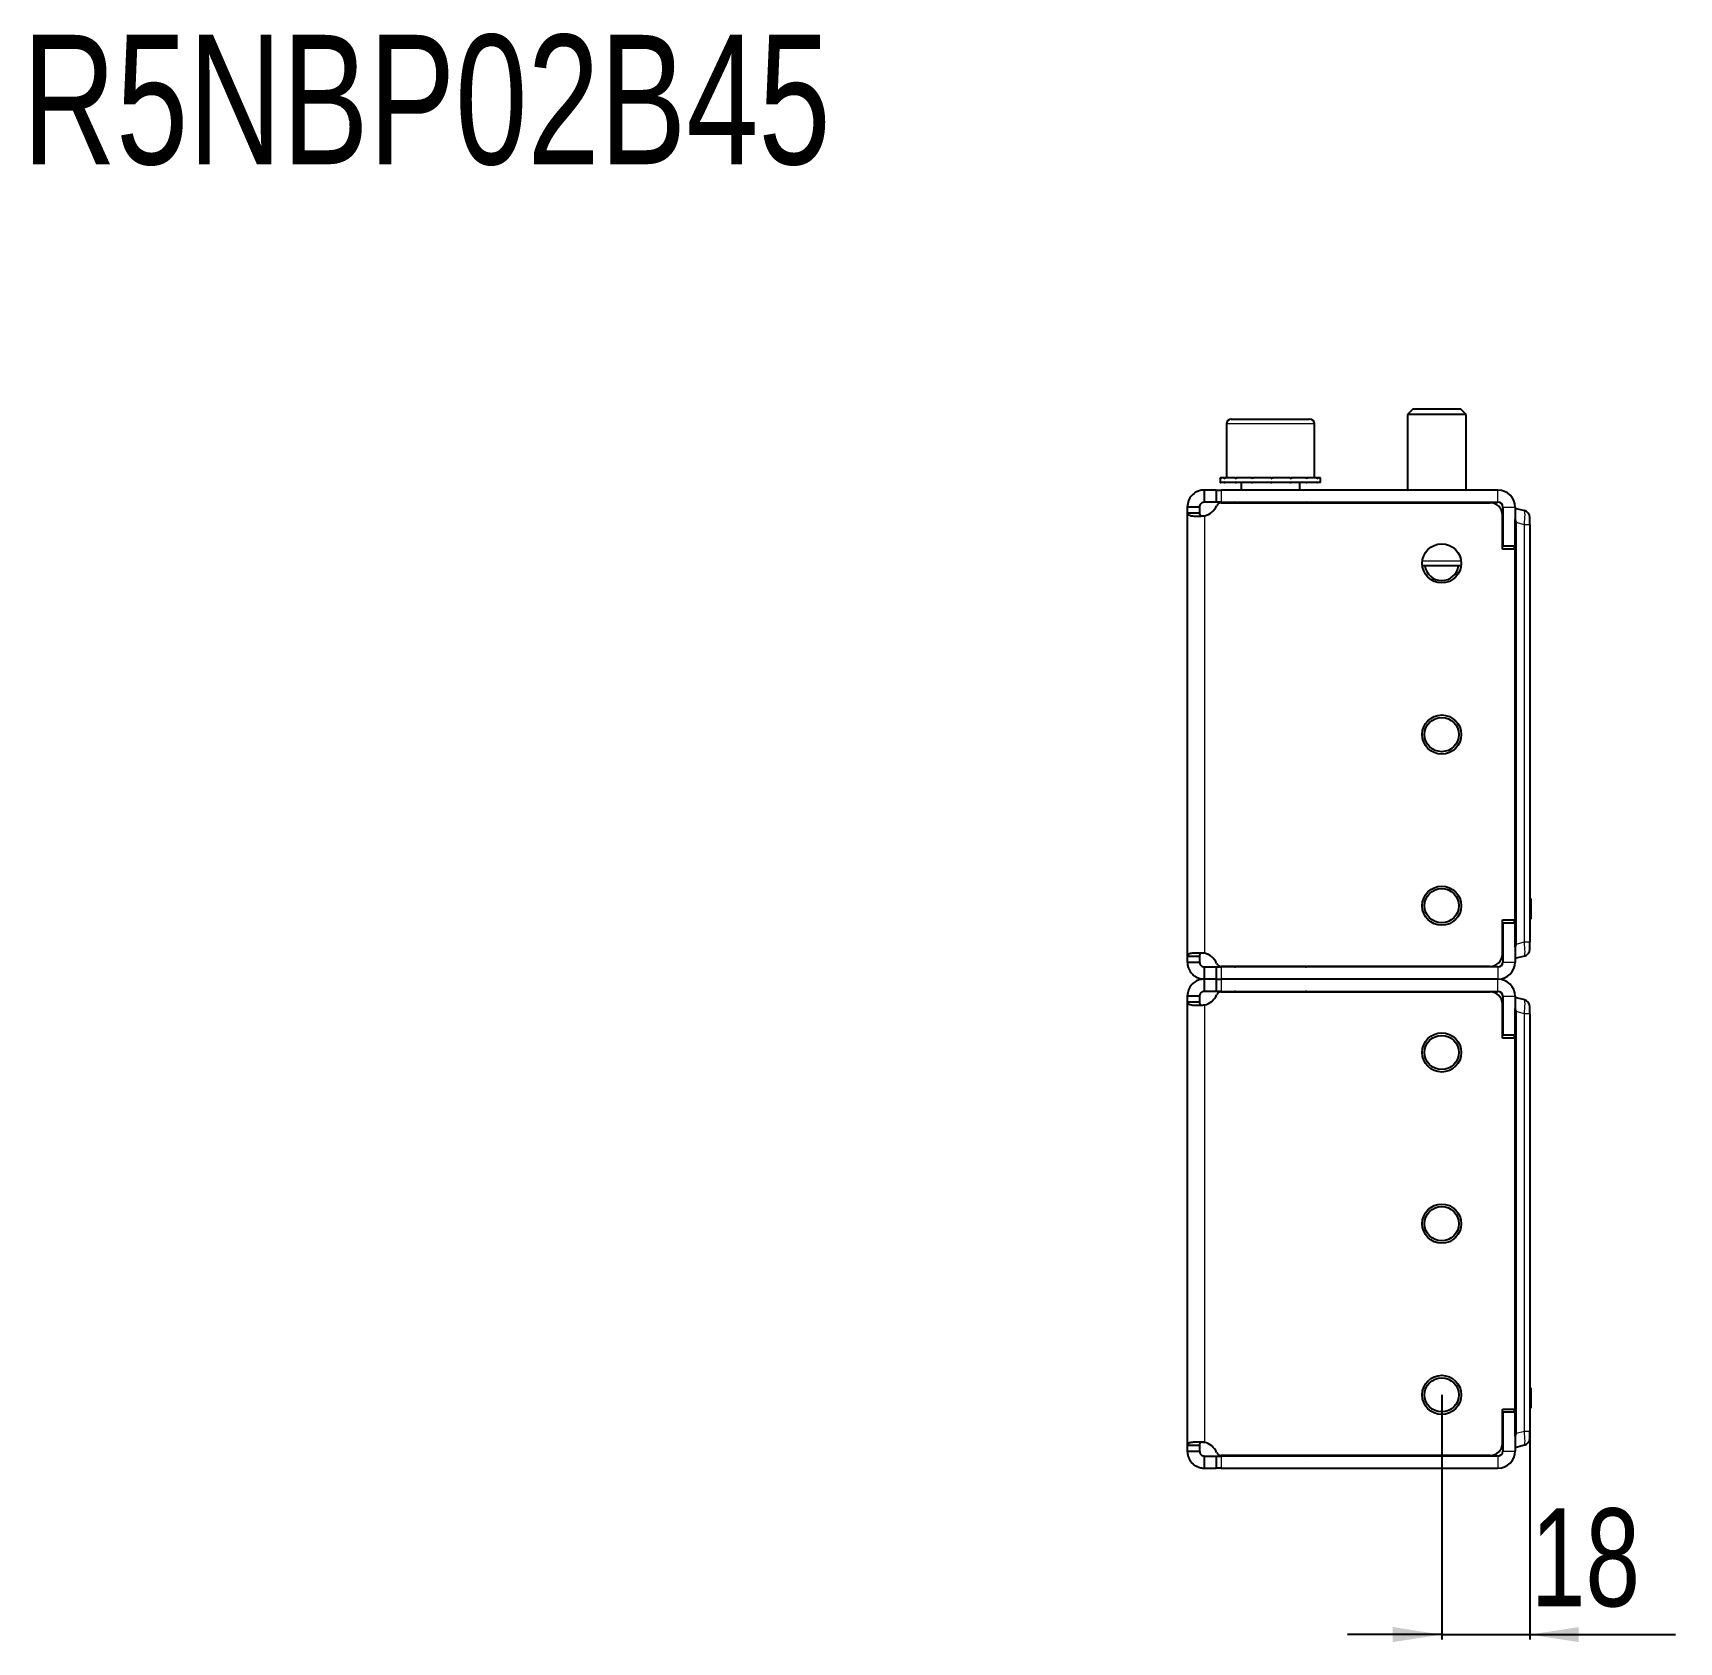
# Model space of a CAD drawing. Header units: millimetres. Extents: x 0 to 1524, y -257 to 583.
# Drawn here: x 727.5 to 1064, y 253.8 to 582.8 of the extents above; entities that cross this region are included whole.
import ezdxf

# ---------------------------------------------------------------- set-up
doc = ezdxf.new("R2010")
doc.units = ezdxf.units.MM
doc.layers.add('FORMAT', color=7, linetype='Continuous')
doc.styles.add('SLDTEXTSTYLE0', font='TXT', dxfattribs={"width": 0.75})
doc.dimstyles.new('SLDDIMSTYLE1', dxfattribs={"dimtxt": 20, "dimasz": 10, "dimexe": 0, "dimexo": 0.0625, "dimgap": 5, "dimtad": 2, "dimdec": 1, "dimrnd": 1e-09, "dimzin": 12, "dimdsep": 46, "dimtxsty": 'SLDTEXTSTYLE0', "dimsah": 1, "dimcen": 0.09, "dimadec": 0, "dimazin": 3, "dimtfac": 1, "dimtmove": 0, "dimatfit": 0, "dimfxl": 0, "dimfrac": 2, "dimtolj": 1, "dimtzin": 12, "dimarcsym": 0})

# ---------------------------------------------------------------- blocks, each defined once
blk = doc.blocks.new('_D_4')
at = {"layer": 'FORMAT'}
for p, q in [((1015.46, 304.38), (1015.46, 254.38)), ((1033.46, 299.63), (1033.46, 254.38)), ((1015.46, 255.38), (996.23, 255.38)), ((1015.46, 255.38), (1033.46, 255.38)), ((1033.46, 255.38), (1063.24, 255.38))]:
    blk.add_line(p, q, dxfattribs=at)
for points in [[(1015.46, 255.38), (1005.46, 256.92), (1005.46, 253.85)], [(1033.46, 255.38), (1043.46, 253.85), (1043.46, 256.92)]]:
    blk.add_solid(points, dxfattribs=at)
at = {"layer": 'FORMAT', "insert": (1033.68, 281.17), "char_height": 20, "attachment_point": 1, "style": 'SLDTEXTSTYLE0'}
blk.add_mtext('18', dxfattribs=at)

msp = doc.modelspace()

# ---------------------------------------------------------------- linework, layer by layer
at = {"color": 7, "linetype": 'Continuous', "lineweight": 25}
for p, q in [((1009.54, 505.89), (1008.46, 504.82)), ((1008.46, 504.82), (1008.46, 489.39)), ((1020.46, 504.82), (1008.46, 504.82)), ((1019.39, 505.89), (1009.54, 505.89)), ((1020.46, 504.82), (1019.39, 505.89)), ((1020.46, 489.39), (1020.46, 504.82)), ((971.46, 502.89), (971.46, 491.89)), ((972.46, 503.89), (988.46, 503.89)), ((989.46, 491.89), (989.46, 502.89)), ((970.21, 491.89), (970.21, 490.89)), ((970.21, 491.89), (970.22, 491.89)), ((970.22, 491.89), (970.22, 491.64)), ((971.01, 491.89), (970.22, 491.89)), ((971.01, 491.89), (971.11, 491.89)), ((971.11, 491.89), (971.11, 491.64)), ((973.25, 491.89), (971.11, 491.89)), ((973.25, 491.89), (973.43, 491.89)), ((973.43, 491.89), (973.43, 491.64)), ((976.59, 491.89), (973.43, 491.89)), ((976.59, 491.89), (976.82, 491.89)), ((976.82, 491.89), (976.82, 491.64)), ((980.51, 491.89), (976.82, 491.89)), ((980.51, 491.89), (980.6, 491.89)), ((980.73, 491.89), (980.76, 491.89)), ((980.76, 491.89), (980.76, 491.64)), ((984.43, 491.89), (980.76, 491.89)), ((984.43, 491.89), (984.66, 491.89)), ((984.66, 491.89), (984.66, 491.64)), ((987.75, 491.89), (984.66, 491.89)), ((987.75, 491.89), (987.92, 491.89)), ((987.92, 491.89), (987.92, 491.64)), ((989.95, 491.89), (987.92, 491.89)), ((989.95, 491.89), (990.04, 491.89)), ((990.04, 491.89), (990.04, 491.64)), ((990.71, 491.89), (990.04, 491.89)), ((990.71, 490.89), (990.71, 491.89)), ((966.96, 486.89), (966.96, 489.39)), ((969.37, 489.39), (966.96, 489.39)), ((969.36, 489.39), (969.36, 486.89)), ((969.36, 489.39), (970.36, 489.39)), ((970.21, 490.89), (970.22, 490.89)), ((970.22, 490.89), (970.22, 491.14)), ((971.01, 490.89), (970.22, 490.89)), ((1026.96, 489.39), (970.36, 489.39)), ((971.01, 490.89), (971.11, 490.89)), ((971.11, 490.89), (971.11, 491.14)), ((973.25, 490.89), (971.11, 490.89)), ((973.25, 490.89), (973.43, 490.89)), ((973.43, 490.89), (973.43, 491.14)), ((976.59, 490.89), (973.43, 490.89)), ((974.46, 490.89), (974.46, 489.39)), ((976.59, 490.89), (976.82, 490.89)), ((976.82, 490.89), (976.82, 491.14)), ((980.51, 490.89), (976.82, 490.89)), ((980.51, 490.89), (980.69, 490.89)), ((980.69, 490.89), (980.76, 490.89)), ((980.76, 490.89), (980.76, 491.14)), ((984.43, 490.89), (980.76, 490.89)), ((984.43, 490.89), (984.66, 490.89)), ((984.66, 490.89), (984.66, 491.14)), ((987.75, 490.89), (984.66, 490.89)), ((986.46, 489.39), (986.46, 490.89)), ((987.75, 490.89), (987.92, 490.89)), ((987.92, 490.89), (987.92, 491.14)), ((989.95, 490.89), (987.92, 490.89)), ((989.95, 490.89), (990.04, 490.89)), ((990.04, 490.89), (990.04, 491.14)), ((990.71, 490.89), (990.04, 490.89)), ((965.96, 485.89), (963.46, 485.89)), ((963.46, 485.89), (963.46, 484.67)), ((963.46, 484.67), (963.46, 394.11)), ((965.96, 484.67), (963.46, 484.67)), ((965.96, 485.89), (965.96, 484.67)), ((969.37, 486.89), (966.96, 486.89)), ((970.36, 486.89), (969.36, 486.89)), ((970.36, 486.89), (1026.96, 486.89)), ((970.39, 486.79), (1025.36, 486.79)), ((1004.21, 486.89), (1004.21, 486.79)), ((1004.5, 486.89), (1004.5, 486.79)), ((1006.19, 486.89), (1006.19, 486.79)), ((1009.14, 486.89), (1009.14, 486.79)), ((1012.9, 486.89), (1012.9, 486.79)), ((1016.89, 486.89), (1016.89, 486.79)), ((1020.52, 486.89), (1020.52, 486.79)), ((1023.22, 486.89), (1023.22, 486.79)), ((1024.59, 486.89), (1024.59, 486.79)), ((1024.71, 486.79), (1024.71, 486.89)), ((1027.96, 485.89), (1027.96, 477.94)), ((1030.46, 485.89), (1030.46, 477.94)), ((1030.46, 485.64), (1030.66, 485.64)), ((1030.66, 485.64), (1032.35, 485.19)), ((1027.86, 477.29), (1027.86, 484.29)), ((1030.46, 395.92), (1030.46, 483.37)), ((1030.66, 396.54), (1030.66, 482.74)), ((1033.46, 482.29), (1033.46, 483.74)), ((1033.46, 482.29), (1033.46, 407.84)), ((1027.86, 478.87), (1027.96, 478.66)), ((1030.46, 477.94), (1027.96, 477.94)), ((1030.46, 477.29), (1027.86, 477.29)), ((1030.46, 477.29), (1030.46, 401.49)), ((1019.43, 473.89), (1011.49, 473.89)), ((1033.46, 407.84), (1033.46, 399.64)), ((1033.66, 405.9), (1033.46, 405.9)), ((1033.66, 405.86), (1033.46, 405.86)), ((1033.66, 405.84), (1033.46, 405.84)), ((1033.66, 405.4), (1033.66, 402.08)), ((1027.86, 401.49), (1030.46, 401.49)), ((1027.86, 394.49), (1027.86, 401.49)), ((1027.86, 400.41), (1027.96, 400.63)), ((1027.96, 400.84), (1027.96, 392.89)), ((1030.46, 400.84), (1027.96, 400.84)), ((1030.46, 400.84), (1030.46, 392.89)), ((1033.66, 401.64), (1033.46, 401.64)), ((1033.66, 401.59), (1033.46, 401.59)), ((1033.46, 399.64), (1033.46, 396.99)), ((1033.46, 395.54), (1033.46, 396.99)), ((963.46, 394.11), (965.96, 394.11)), ((963.46, 394.11), (963.46, 392.89)), ((965.96, 394.11), (965.96, 392.89)), ((1030.66, 393.64), (1030.46, 393.64)), ((1032.35, 394.09), (1030.66, 393.64)), ((963.46, 392.89), (965.96, 392.89)), ((966.96, 389.39), (966.96, 391.89)), ((966.96, 391.89), (969.37, 391.89)), ((969.36, 391.89), (969.36, 389.39)), ((969.36, 391.89), (970.36, 391.89)), ((1026.96, 391.89), (970.36, 391.89)), ((1025.36, 391.99), (970.39, 391.99)), ((966.96, 386.89), (966.96, 389.39)), ((969.37, 389.39), (966.96, 389.39)), ((969.36, 389.39), (969.36, 386.89)), ((969.36, 389.39), (970.36, 389.39)), ((1026.96, 389.39), (970.36, 389.39)), ((965.96, 385.89), (963.46, 385.89)), ((963.46, 385.89), (963.46, 384.67)), ((963.46, 384.67), (963.46, 294.11)), ((965.96, 384.67), (963.46, 384.67)), ((965.96, 385.89), (965.96, 384.67)), ((969.37, 386.89), (966.96, 386.89)), ((970.36, 386.89), (969.36, 386.89)), ((970.36, 386.89), (1026.96, 386.89)), ((970.39, 386.79), (1025.36, 386.79)), ((1027.86, 377.29), (1027.86, 384.29)), ((1027.96, 385.89), (1027.96, 377.94)), ((1030.46, 385.89), (1030.46, 377.94)), ((1030.46, 385.64), (1030.66, 385.64)), ((1030.66, 385.64), (1032.35, 385.19)), ((1033.46, 382.29), (1033.46, 383.74)), ((1030.46, 295.92), (1030.46, 383.37)), ((1030.66, 296.54), (1030.66, 382.74)), ((1033.46, 382.29), (1033.46, 307.84)), ((1027.86, 378.87), (1027.96, 378.66)), ((1030.46, 377.29), (1027.86, 377.29)), ((1030.46, 377.94), (1027.96, 377.94)), ((1030.46, 377.29), (1030.46, 301.49)), ((1033.46, 307.84), (1033.46, 299.64)), ((1033.66, 305.9), (1033.46, 305.9)), ((1033.66, 305.86), (1033.46, 305.86)), ((1033.66, 305.84), (1033.46, 305.84)), ((1033.66, 305.4), (1033.66, 302.08)), ((1027.86, 301.49), (1030.46, 301.49)), ((1027.86, 294.49), (1027.86, 301.49)), ((1027.86, 300.41), (1027.96, 300.63)), ((1027.96, 300.84), (1027.96, 292.89)), ((1030.46, 300.84), (1027.96, 300.84)), ((1030.46, 300.84), (1030.46, 292.89)), ((1033.66, 301.64), (1033.46, 301.64)), ((1033.66, 301.59), (1033.46, 301.59)), ((1033.46, 299.64), (1033.46, 296.99)), ((1033.46, 295.54), (1033.46, 296.99)), ((963.46, 294.11), (965.96, 294.11)), ((963.46, 294.11), (963.46, 292.89)), ((963.46, 292.89), (965.96, 292.89)), ((965.96, 294.11), (965.96, 292.89)), ((1030.66, 293.64), (1030.46, 293.64)), ((1032.35, 294.09), (1030.66, 293.64)), ((966.96, 289.39), (966.96, 291.89)), ((966.96, 291.89), (969.37, 291.89)), ((966.96, 289.39), (969.37, 289.39)), ((969.36, 291.89), (969.36, 289.39)), ((969.36, 291.89), (970.36, 291.89)), ((970.36, 289.39), (969.36, 289.39)), ((1026.96, 291.89), (970.36, 291.89)), ((970.36, 289.39), (1026.96, 289.39)), ((1025.36, 291.99), (970.39, 291.99))]:
    msp.add_line(p, q, dxfattribs=at)
at = {"color": 8, "linetype": 'Continuous', "lineweight": 18}
for p, q in [((989.46, 502.89), (971.46, 502.89)), ((970.36, 489.39), (970.36, 486.89)), ((1026.96, 486.89), (1026.96, 489.39)), ((1027.96, 485.89), (1030.46, 485.89)), ((966.96, 484.12), (966.96, 394.67)), ((1032.35, 482.29), (1030.66, 482.74)), ((1032.35, 396.99), (1032.35, 482.29)), ((1033.46, 482.29), (1032.35, 482.29)), ((1030.27, 477.29), (1030.27, 477.94)), ((1011.49, 474.89), (1019.43, 474.89)), ((1033.66, 405.4), (1033.46, 405.4)), ((1030.27, 400.84), (1030.27, 401.49)), ((1033.66, 402.08), (1033.46, 402.08)), ((1030.66, 396.54), (1032.35, 396.99)), ((1032.35, 396.99), (1033.46, 396.99)), ((970.36, 391.89), (970.36, 389.39)), ((1026.96, 391.89), (1026.96, 389.39)), ((1027.96, 392.89), (1030.46, 392.89)), ((970.36, 389.39), (970.36, 386.89)), ((1026.96, 386.89), (1026.96, 389.39)), ((966.96, 384.12), (966.96, 294.67)), ((1027.96, 385.89), (1030.46, 385.89)), ((1032.35, 382.29), (1030.66, 382.74)), ((1032.35, 296.99), (1032.35, 382.29)), ((1033.46, 382.29), (1032.35, 382.29)), ((1030.27, 377.29), (1030.27, 377.94)), ((1033.66, 305.4), (1033.46, 305.4)), ((1030.27, 300.84), (1030.27, 301.49)), ((1033.66, 302.08), (1033.46, 302.08)), ((1030.66, 296.54), (1032.35, 296.99)), ((1032.35, 296.99), (1033.46, 296.99)), ((1027.96, 292.89), (1030.46, 292.89)), ((970.36, 291.89), (970.36, 289.39)), ((1026.96, 291.89), (1026.96, 289.39))]:
    msp.add_line(p, q, dxfattribs=at)
at = {"color": 7, "linetype": 'Continuous', "lineweight": 25}
for centre, radius in [((1015.46, 474.39), 4), ((1015.46, 439.39), 4), ((1015.46, 439.39), 3.5), ((1015.46, 404.39), 4), ((1015.46, 404.39), 3.5), ((1015.46, 374.39), 4), ((1015.46, 374.39), 3.5), ((1015.46, 339.39), 4), ((1015.46, 339.39), 3.5), ((1015.46, 304.39), 4), ((1015.46, 304.39), 3.5)]:
    msp.add_circle(centre, radius, dxfattribs=at)
for centre, radius, start, end in [((972.46, 502.89), 1, 90, 180), ((988.46, 502.89), 1, 0, 90), ((1026.96, 485.89), 3.5, 360, 90), ((966.24, 487.54), 3.5, 281.8948, 337.1146), ((970.39, 485.79), 1, 90, 157.1146), ((973.11, 486.54), 0.35, 45.5847, 90), ((987.81, 486.54), 0.35, 90, 134.4153), ((1025.36, 484.29), 2.5, 360, 90), ((1026.96, 485.89), 1, 360, 90), ((1031.96, 483.74), 1.5, 0, 75), ((1015.46, 474.39), 3.5, 188.2132, 351.7868), ((966.24, 391.24), 3.5, 22.8854, 78.1052), ((1025.36, 394.49), 2.5, 270, 0), ((1031.96, 395.54), 1.5, 285, 0), ((970.39, 392.99), 1, 202.8854, 270), ((973.11, 392.24), 0.35, 270, 314.4153), ((987.81, 392.24), 0.35, 225.5847, 270), ((1026.96, 392.89), 3.5, 270, 0), ((1026.96, 392.89), 1, 270, 0), ((1026.96, 385.89), 3.5, 360, 90), ((966.24, 387.54), 3.5, 281.8948, 337.1146), ((970.39, 385.79), 1, 90, 157.1146), ((973.11, 386.54), 0.35, 45.5847, 90), ((987.81, 386.54), 0.35, 90, 134.4153), ((1025.36, 384.29), 2.5, 360, 90), ((1026.96, 385.89), 1, 360, 90), ((1031.96, 383.74), 1.5, 0, 75), ((966.24, 291.24), 3.5, 22.8854, 78.1052), ((1025.36, 294.49), 2.5, 270, 0), ((1026.96, 292.89), 3.5, 270, 0), ((1026.96, 292.89), 1, 270, 0), ((1031.96, 295.54), 1.5, 285, 0), ((970.39, 292.99), 1, 202.8854, 270), ((973.11, 292.24), 0.35, 270, 314.4153), ((987.81, 292.24), 0.35, 225.5847, 270)]:
    msp.add_arc(centre, radius, start, end, dxfattribs=at)
at = {"color": 8, "linetype": 'Continuous', "lineweight": 18}
for centre, major_axis, start_param, end_param in [((1031.96, 482.19), (0.38, 3), 4.762686, 6.266445), ((1031.96, 397.1), (-0.38, 3), 3.158333, 4.662092), ((1031.96, 382.19), (0.38, 3), 4.762686, 6.266445), ((1031.96, 297.1), (-0.38, 3), 3.158333, 4.662092)]:
    msp.add_ellipse(centre, major_axis=major_axis, ratio=0.123038, start_param=start_param, end_param=end_param, dxfattribs=at)
at = {"color": 7, "linetype": 'Continuous', "lineweight": 25}
for centre, major_axis, start_param, end_param in [((1019.07, 485.64), (11.57, -3.1), 0.067037, 0.253072), ((1019.07, 393.64), (11.57, 3.1), 6.030113, 6.216148), ((1019.07, 385.64), (11.57, -3.1), 0.067037, 0.253072), ((1019.07, 293.64), (11.57, 3.1), 6.030113, 6.216148)]:
    msp.add_ellipse(centre, major_axis=major_axis, ratio=0.250563, start_param=start_param, end_param=end_param, dxfattribs=at)
for points, knots in [([(970.22, 491.64), (970.22, 491.68), (970.21, 491.75), (970.21, 491.83), (970.21, 491.87), (970.21, 491.89)], [0, 0, 0, 0, 0.499981, 0.749988, 1, 1, 1, 1]), ([(971.11, 491.64), (971.09, 491.68), (971.07, 491.75), (971.04, 491.83), (971.02, 491.87), (971.01, 491.89)], [0, 0, 0, 0, 0.4999808, 0.7499881, 1, 1, 1, 1]), ([(973.43, 491.64), (973.4, 491.68), (973.35, 491.75), (973.3, 491.83), (973.27, 491.87), (973.25, 491.89)], [0, 0, 0, 0, 0.499981, 0.749988, 1, 1, 1, 1]), ([(976.82, 491.64), (976.78, 491.68), (976.72, 491.75), (976.65, 491.83), (976.61, 491.87), (976.59, 491.89)], [0, 0, 0, 0, 0.499981, 0.749988, 1, 1, 1, 1]), ([(980.76, 491.64), (980.72, 491.68), (980.66, 491.75), (980.58, 491.83), (980.53, 491.87), (980.51, 491.89)], [0, 0, 0, 0, 0.499981, 0.749988, 1, 1, 1, 1]), ([(980.76, 491.64), (980.75, 491.71), (980.73, 491.84), (980.7, 491.88), (980.69, 491.89)], [0, 0, 0, 0, 0.5617942, 1, 1, 1, 1]), ([(984.66, 491.64), (984.62, 491.68), (984.57, 491.75), (984.49, 491.83), (984.45, 491.87), (984.43, 491.89)], [0, 0, 0, 0, 0.499981, 0.749988, 1, 1, 1, 1]), ([(987.92, 491.64), (987.89, 491.68), (987.85, 491.75), (987.79, 491.83), (987.76, 491.87), (987.75, 491.89)], [0, 0, 0, 0, 0.499981, 0.749988, 1, 1, 1, 1]), ([(990.04, 491.64), (990.03, 491.68), (990.01, 491.75), (989.97, 491.83), (989.96, 491.87), (989.95, 491.89)], [0, 0, 0, 0, 0.499981, 0.749988, 1, 1, 1, 1]), ([(966.96, 489.39), (966.67, 489.37), (966.12, 489.33), (965.21, 488.98), (964.33, 488.31), (963.61, 487.2), (963.51, 486.34), (963.46, 485.89)], [0, 0, 0, 0, 0.16069, 0.301312, 0.521951, 0.753573, 1, 1, 1, 1]), ([(970.21, 490.89), (970.21, 490.91), (970.21, 490.95), (970.21, 491.04), (970.22, 491.1), (970.22, 491.14)], [0, 0, 0, 0, 0.2501401, 0.5002802, 1, 1, 1, 1]), ([(971.01, 490.89), (971.02, 490.91), (971.04, 490.95), (971.07, 491.04), (971.09, 491.1), (971.11, 491.14)], [0, 0, 0, 0, 0.25014, 0.50028, 1, 1, 1, 1]), ([(973.25, 490.89), (973.27, 490.91), (973.3, 490.95), (973.35, 491.04), (973.4, 491.1), (973.43, 491.14)], [0, 0, 0, 0, 0.2501401, 0.5002802, 1, 1, 1, 1]), ([(976.59, 490.89), (976.61, 490.91), (976.65, 490.95), (976.72, 491.04), (976.78, 491.1), (976.82, 491.14)], [0, 0, 0, 0, 0.25014, 0.50028, 1, 1, 1, 1]), ([(980.51, 490.89), (980.53, 490.91), (980.58, 490.95), (980.66, 491.04), (980.72, 491.1), (980.76, 491.14)], [0, 0, 0, 0, 0.25014, 0.50028, 1, 1, 1, 1]), ([(980.76, 491.14), (980.75, 491.07), (980.73, 490.94), (980.7, 490.91), (980.69, 490.89)], [0, 0, 0, 0, 0.561794, 1, 1, 1, 1]), ([(984.43, 490.89), (984.45, 490.91), (984.49, 490.95), (984.57, 491.04), (984.62, 491.1), (984.66, 491.14)], [0, 0, 0, 0, 0.25014, 0.50028, 1, 1, 1, 1]), ([(987.75, 490.89), (987.76, 490.91), (987.79, 490.95), (987.85, 491.04), (987.89, 491.1), (987.92, 491.14)], [0, 0, 0, 0, 0.25014, 0.50028, 1, 1, 1, 1]), ([(989.95, 490.89), (989.96, 490.91), (989.97, 490.95), (990.01, 491.04), (990.03, 491.1), (990.04, 491.14)], [0, 0, 0, 0, 0.25014, 0.50028, 1, 1, 1, 1]), ([(963.46, 484.67), (963.51, 484.54), (963.6, 484.33), (964.17, 484.13), (964.77, 484.06), (965.4, 484.04), (966.15, 484.06), (966.69, 484.1), (966.96, 484.12)], [0, 0, 0, 0, 0.2541487, 0.4482127, 0.5749082, 0.7088724, 0.8504677, 1, 1, 1, 1]), ([(966.96, 486.89), (966.88, 486.89), (966.72, 486.87), (966.51, 486.79), (966.35, 486.69), (966.22, 486.57), (966.11, 486.43), (965.99, 486.19), (965.97, 486.01), (965.96, 485.89)], [0, 0, 0, 0, 0.1567865, 0.2908092, 0.4035006, 0.4972984, 0.6071328, 0.7261813, 1, 1, 1, 1]), ([(965.96, 484.67), (965.98, 484.55), (966, 484.35), (966.15, 484.14), (966.28, 484.09), (966.33, 484.08)], [0, 0, 0, 0, 0.488232, 0.819706, 1, 1, 1, 1]), ([(1004.47, 486.79), (1004.47, 486.8), (1004.46, 486.84), (1004.45, 486.87), (1004.45, 486.89)], [0, 0, 0, 0, 0.374848, 1, 1, 1, 1]), ([(1006.1, 486.79), (1006.1, 486.8), (1006.08, 486.84), (1006.06, 486.87), (1006.05, 486.89)], [0, 0, 0, 0, 0.374848, 1, 1, 1, 1]), ([(1009.01, 486.79), (1009, 486.8), (1008.97, 486.84), (1008.94, 486.87), (1008.93, 486.89)], [0, 0, 0, 0, 0.374848, 1, 1, 1, 1]), ([(1012.75, 486.79), (1012.74, 486.8), (1012.7, 486.84), (1012.67, 486.87), (1012.65, 486.89)], [0, 0, 0, 0, 0.374848, 1, 1, 1, 1]), ([(1016.75, 486.79), (1016.73, 486.8), (1016.7, 486.84), (1016.67, 486.87), (1016.65, 486.89)], [0, 0, 0, 0, 0.374848, 1, 1, 1, 1]), ([(1020.4, 486.79), (1020.39, 486.8), (1020.36, 486.84), (1020.33, 486.87), (1020.31, 486.89)], [0, 0, 0, 0, 0.374848, 1, 1, 1, 1]), ([(1023.14, 486.79), (1023.14, 486.8), (1023.12, 486.84), (1023.1, 486.87), (1023.09, 486.89)], [0, 0, 0, 0, 0.374848, 1, 1, 1, 1]), ([(1024.57, 486.79), (1024.57, 486.8), (1024.56, 486.84), (1024.55, 486.87), (1024.55, 486.89)], [0, 0, 0, 0, 0.374848, 1, 1, 1, 1]), ([(1033.66, 405.84), (1033.66, 405.83), (1033.66, 405.82), (1033.66, 405.7), (1033.66, 405.56), (1033.66, 405.45), (1033.66, 405.4)], [0, 0, 0, 0, 0.281303, 0.555629, 0.773878, 1, 1, 1, 1]), ([(1033.66, 402.08), (1033.66, 402.01), (1033.66, 401.89), (1033.66, 401.74), (1033.66, 401.65), (1033.66, 401.64), (1033.66, 401.64)], [0, 0, 0, 0, 0.285197, 0.560428, 0.777044, 1, 1, 1, 1]), ([(966.96, 394.67), (966.65, 394.68), (966.06, 394.71), (965.11, 394.72), (964.24, 394.68), (963.59, 394.47), (963.5, 394.23), (963.46, 394.11)], [0, 0, 0, 0, 0.17084, 0.319217, 0.548103, 0.767822, 1, 1, 1, 1]), ([(966.96, 394.67), (966.87, 394.68), (966.7, 394.71), (966.48, 394.72), (966.32, 394.71), (966.19, 394.66), (966.09, 394.57), (965.99, 394.4), (965.97, 394.23), (965.96, 394.11)], [0, 0, 0, 0, 0.1543587, 0.2872828, 0.4004353, 0.4965437, 0.6043139, 0.7231511, 1, 1, 1, 1]), ([(963.46, 392.89), (963.48, 392.63), (963.51, 392.14), (963.79, 391.32), (964.26, 390.61), (964.88, 390.05), (965.5, 389.69), (966.21, 389.44), (966.71, 389.41), (966.96, 389.39)], [0, 0, 0, 0, 0.144067, 0.271276, 0.474907, 0.597997, 0.726338, 0.860245, 1, 1, 1, 1]), ([(965.96, 392.89), (965.98, 392.75), (966, 392.56), (966.12, 392.34), (966.23, 392.2), (966.37, 392.08), (966.55, 391.97), (966.75, 391.9), (966.89, 391.9), (966.96, 391.89)], [0, 0, 0, 0, 0.2941026, 0.4063735, 0.4970139, 0.6118531, 0.7316911, 0.860101, 1, 1, 1, 1]), ([(966.96, 389.39), (966.67, 389.37), (966.12, 389.33), (965.21, 388.98), (964.33, 388.31), (963.61, 387.2), (963.51, 386.34), (963.46, 385.89)], [0, 0, 0, 0, 0.16069, 0.301312, 0.521951, 0.753573, 1, 1, 1, 1]), ([(963.46, 384.67), (963.51, 384.54), (963.6, 384.33), (964.17, 384.13), (964.77, 384.06), (965.4, 384.04), (966.15, 384.06), (966.69, 384.1), (966.96, 384.12)], [0, 0, 0, 0, 0.2541487, 0.4482127, 0.5749082, 0.7088724, 0.8504677, 1, 1, 1, 1]), ([(966.96, 386.89), (966.88, 386.89), (966.72, 386.87), (966.51, 386.79), (966.35, 386.69), (966.22, 386.57), (966.11, 386.43), (965.99, 386.19), (965.97, 386.01), (965.96, 385.89)], [0, 0, 0, 0, 0.156786, 0.290809, 0.403501, 0.497298, 0.607133, 0.726181, 1, 1, 1, 1]), ([(965.96, 384.67), (965.98, 384.55), (966, 384.35), (966.15, 384.14), (966.28, 384.09), (966.33, 384.08)], [0, 0, 0, 0, 0.4882324, 0.8197059, 1, 1, 1, 1]), ([(1033.66, 305.84), (1033.66, 305.83), (1033.66, 305.82), (1033.66, 305.7), (1033.66, 305.56), (1033.66, 305.45), (1033.66, 305.4)], [0, 0, 0, 0, 0.281303, 0.555629, 0.773878, 1, 1, 1, 1]), ([(1033.66, 302.08), (1033.66, 302.01), (1033.66, 301.89), (1033.66, 301.74), (1033.66, 301.65), (1033.66, 301.64), (1033.66, 301.64)], [0, 0, 0, 0, 0.285197, 0.5604282, 0.7770436, 1, 1, 1, 1]), ([(966.96, 294.67), (966.65, 294.68), (966.06, 294.71), (965.11, 294.72), (964.24, 294.68), (963.59, 294.47), (963.5, 294.23), (963.46, 294.11)], [0, 0, 0, 0, 0.17084, 0.319217, 0.548103, 0.767822, 1, 1, 1, 1]), ([(963.46, 292.89), (963.48, 292.63), (963.51, 292.14), (963.79, 291.32), (964.26, 290.61), (964.88, 290.05), (965.5, 289.69), (966.21, 289.44), (966.71, 289.41), (966.96, 289.39)], [0, 0, 0, 0, 0.144067, 0.271276, 0.474907, 0.597997, 0.726338, 0.860245, 1, 1, 1, 1]), ([(966.96, 294.67), (966.87, 294.68), (966.7, 294.71), (966.48, 294.72), (966.32, 294.71), (966.19, 294.66), (966.09, 294.57), (965.99, 294.4), (965.97, 294.23), (965.96, 294.11)], [0, 0, 0, 0, 0.154359, 0.287283, 0.400435, 0.496544, 0.604314, 0.723151, 1, 1, 1, 1]), ([(965.96, 292.89), (965.98, 292.75), (966, 292.56), (966.12, 292.34), (966.23, 292.2), (966.37, 292.08), (966.55, 291.97), (966.75, 291.9), (966.89, 291.9), (966.96, 291.89)], [0, 0, 0, 0, 0.294103, 0.406373, 0.497014, 0.611853, 0.731691, 0.860101, 1, 1, 1, 1])]:
    msp.add_open_spline(points, degree=3, knots=knots, dxfattribs=at)

# ---------------------------------------------------------------- texts
at = {"layer": 'FORMAT', "insert": (725.36, 582.45), "char_height": 26.458, "attachment_point": 1, "style": 'SLDTEXTSTYLE0'}
msp.add_mtext('R5NBP02B45', dxfattribs=at)

# ---------------------------------------------------------------- dimensions: what is measured, and where the dimension line sits
at = {"layer": 'FORMAT'}
dim = msp.add_linear_dim(base=(1033.46, 255.38), p1=(1015.46, 304.39), p2=(1033.46, 299.64), dimstyle='SLDDIMSTYLE1', dxfattribs=at)
dim.commit()
dim.dimension.update_dxf_attribs({"geometry": '_D_4', "text_midpoint": (1048.46, 255.38), "dimtype": 160})

doc.saveas('drawing.dxf')
